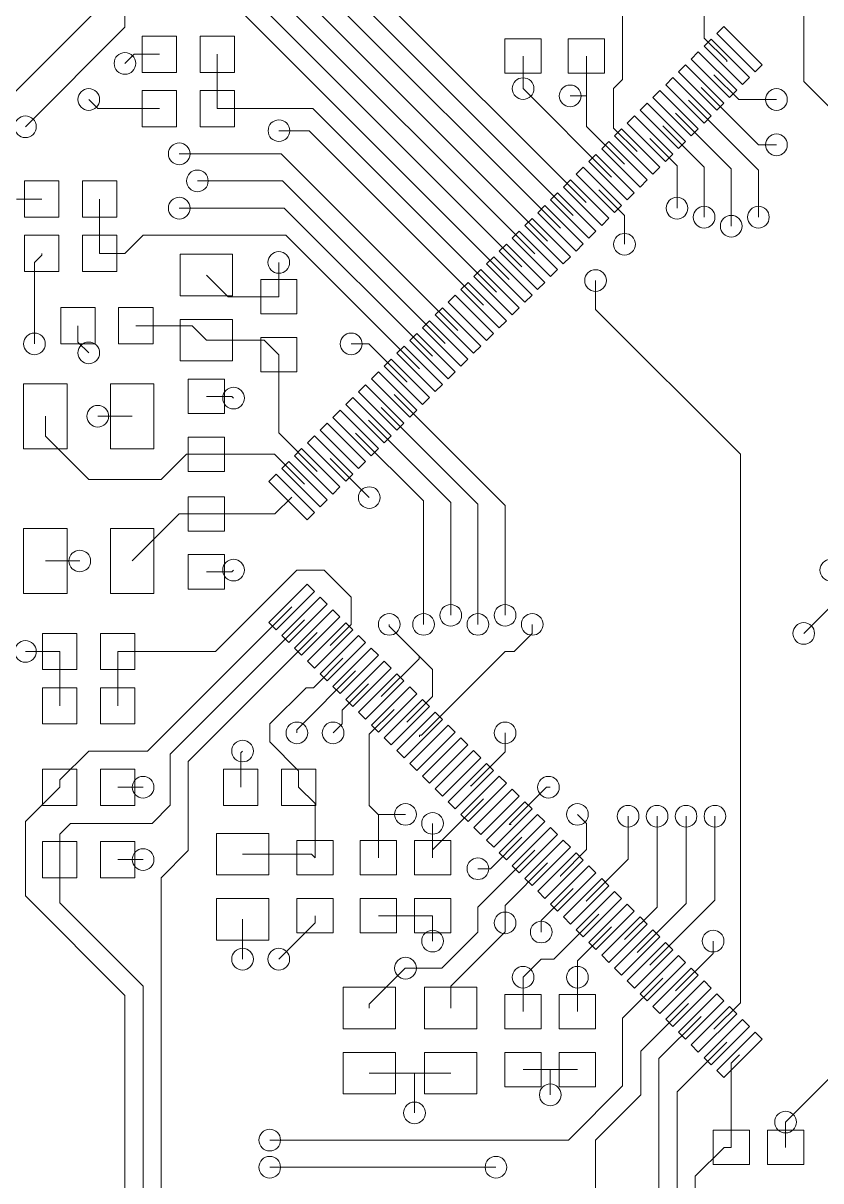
# Model space of a CAD drawing. Header units: millimetres. Extents: x 51948 to 52048, y 44936 to 45059.
# Drawn here: x 51989.82 to 52011.86, y 44960.94 to 44992.93 of the extents above; entities that cross this region are included whole.
import ezdxf

# ---------------------------------------------------------------- set-up
doc = ezdxf.new("R2010")
doc.units = ezdxf.units.MM
doc.layers.get('0').update_dxf_attribs({"linetype": 'CONTINUOUS', "lineweight": 0})

msp = doc.modelspace()

# ---------------------------------------------------------------- linework, layer by layer
for p, q in [((51992.63146, 45000.5715), (51992.63146, 44992.81942)), ((52006.38048, 45000.32004), (52006.38048, 44991.36908)), ((52008.63092, 44992.5197), (52008.63092, 44998.1204)), ((52011.38174, 44991.31828), (52011.38174, 44996.317)), ((51995.43816, 44995.06986), (52003.95224, 44986.55578)), ((51996.17984, 44995.03684), (52004.30784, 44986.90884)), ((51998.63094, 44994.70918), (52005.36956, 44987.97056)), ((51998.13056, 44994.5009), (52005.01396, 44987.6175)), ((51995.48134, 44994.31802), (52003.59918, 44986.20018)), ((52004.6609, 44987.2619), (51997.63018, 44994.29262)), ((52003.24866, 44985.84966), (51995.5296, 44993.56872)), ((51988.63096, 44990.0686), (51991.87962, 44993.31726)), ((51992.63146, 44992.81942), (51989.88064, 44990.0686)), ((52009.17956, 44992.83974), (52008.98398, 44992.64416)), ((52010.23874, 44991.78056), (52009.17956, 44992.83974)), ((51993.10644, 44992.5705), (51993.10644, 44991.56974)), ((51994.0564, 44992.5705), (51993.10644, 44992.5705)), ((51994.0564, 44991.56974), (51994.0564, 44992.5705)), ((51994.70664, 44992.5705), (51994.70664, 44991.56974)), ((51995.6566, 44992.5705), (51994.70664, 44992.5705)), ((51995.6566, 44991.56974), (51995.6566, 44992.5705)), ((52004.13004, 44992.4943), (52003.12928, 44992.4943)), ((52003.12928, 44992.4943), (52003.12928, 44991.54434)), ((52004.13004, 44991.54434), (52004.13004, 44992.4943)), ((52005.8801, 44992.4943), (52004.87934, 44992.4943)), ((52004.87934, 44992.4943), (52004.87934, 44991.54434)), ((52005.8801, 44991.54434), (52005.8801, 44992.4943)), ((52008.82396, 44992.48668), (52008.62838, 44992.2911)), ((52009.25576, 44991.89486), (52008.63092, 44992.5197)), ((52009.88314, 44991.4275), (52008.82396, 44992.48668)), ((52008.98398, 44992.64416), (52010.04316, 44991.58498)), ((52008.62838, 44992.2911), (52009.68756, 44991.23192)), ((51992.88292, 44992.07012), (51992.63146, 44991.81866)), ((51993.58142, 44992.07012), (51992.88292, 44992.07012)), ((51995.18162, 44992.07012), (51995.18162, 44990.56898)), ((52003.62966, 44992.01932), (52003.62966, 44991.12016)), ((52005.37972, 44992.01932), (52005.37972, 44990.9195)), ((52008.4709, 44992.13362), (52008.27532, 44991.93804)), ((52008.27532, 44991.93804), (52009.3345, 44990.87886)), ((52009.53008, 44991.07444), (52008.4709, 44992.13362)), ((52009.25576, 44991.8593), (52009.25576, 44991.89486)), ((51993.10644, 44991.56974), (51994.0564, 44991.56974)), ((51994.70664, 44991.56974), (51995.6566, 44991.56974)), ((52003.12928, 44991.54434), (52004.13004, 44991.54434)), ((52004.87934, 44991.54434), (52005.8801, 44991.54434)), ((52008.11784, 44991.77802), (52007.92226, 44991.58244)), ((52007.92226, 44991.58244), (52008.98144, 44990.52326)), ((52009.17702, 44990.71884), (52008.11784, 44991.77802)), ((52009.5885, 44990.82044), (52008.9027, 44991.50624)), ((52010.04316, 44991.58498), (52010.23874, 44991.78056)), ((52006.38048, 44991.36908), (52006.13156, 44991.12016)), ((52007.76478, 44991.42496), (52007.5692, 44991.22938)), ((52007.5692, 44991.22938), (52008.62838, 44990.1702)), ((52008.82396, 44990.36578), (52007.76478, 44991.42496)), ((52009.68756, 44991.23192), (52009.88314, 44991.4275)), ((52012.88034, 44989.81968), (52011.38174, 44991.31828)), ((51994.0564, 44991.06936), (51993.10644, 44991.06936)), ((51993.10644, 44991.06936), (51993.10644, 44990.0686)), ((51994.0564, 44990.0686), (51994.0564, 44991.06936)), ((51995.6566, 44991.06936), (51994.70664, 44991.06936)), ((51994.70664, 44991.06936), (51994.70664, 44990.0686)), ((51995.6566, 44990.0686), (51995.6566, 44991.06936)), ((52003.62966, 44991.12016), (52006.07314, 44988.67668)), ((52004.93014, 44990.9195), (52005.37972, 44990.9195)), ((52005.37972, 44990.9195), (52005.37972, 44990.07876)), ((52006.13156, 44991.12016), (52006.13156, 44990.03304)), ((52007.41172, 44991.0719), (52007.21614, 44990.87632)), ((52007.21614, 44990.87632), (52008.27532, 44989.81714)), ((52008.4709, 44990.01272), (52007.41172, 44991.0719)), ((52010.13206, 44989.56822), (52008.54964, 44991.15064)), ((52009.3345, 44990.87886), (52009.53008, 44991.07444)), ((51991.88216, 44990.56898), (51991.6307, 44990.82044)), ((51993.58142, 44990.56898), (51991.88216, 44990.56898)), ((51995.18162, 44990.56898), (51997.82068, 44990.56898)), ((51997.82068, 44990.56898), (52002.89306, 44985.4966)), ((52007.05866, 44990.71884), (52006.86308, 44990.52326)), ((52008.11784, 44989.65966), (52007.05866, 44990.71884)), ((52010.12952, 44988.86464), (52008.19658, 44990.79758)), ((52008.98144, 44990.52326), (52009.17702, 44990.71884)), ((52010.6299, 44990.82044), (52009.5885, 44990.82044)), ((52006.70306, 44990.36578), (52006.50748, 44990.1702)), ((52007.76224, 44989.3066), (52006.70306, 44990.36578)), ((52006.86308, 44990.52326), (52007.92226, 44989.46408)), ((52009.38022, 44988.90782), (52007.84352, 44990.44452)), ((52008.62838, 44990.1702), (52008.82396, 44990.36578)), ((51993.10644, 44990.0686), (51994.0564, 44990.0686)), ((51994.70664, 44990.0686), (51995.6566, 44990.0686)), ((51997.72162, 44989.95938), (51996.88596, 44989.95938)), ((52002.54, 44985.141), (51997.72162, 44989.95938)), ((52005.37972, 44990.07876), (52006.42874, 44989.02974)), ((52006.13156, 44990.03304), (52006.7818, 44989.3828)), ((52006.35, 44990.01018), (52006.15442, 44989.8146)), ((52007.40918, 44988.951), (52006.35, 44990.01018)), ((52006.50748, 44990.1702), (52007.56666, 44989.11102)), ((52008.63092, 44988.951), (52007.49046, 44990.09146)), ((52008.27532, 44989.81714), (52008.4709, 44990.01272)), ((52005.99694, 44989.65712), (52005.80136, 44989.46154)), ((52007.05612, 44988.59794), (52005.99694, 44989.65712)), ((52006.15442, 44989.8146), (52007.2136, 44988.75542)), ((52007.88162, 44988.99164), (52007.13486, 44989.7384)), ((52007.92226, 44989.46408), (52008.11784, 44989.65966)), ((51994.13006, 44989.3193), (51996.94692, 44989.3193)), ((51996.94692, 44989.3193), (52001.83134, 44984.43488)), ((52005.64134, 44989.30406), (52005.44576, 44989.10848)), ((52006.70052, 44988.24488), (52005.64134, 44989.30406)), ((52005.80136, 44989.46154), (52006.86054, 44988.40236)), ((52007.56666, 44989.11102), (52007.76224, 44989.3066)), ((52010.6299, 44989.56822), (52010.13206, 44989.56822)), ((52005.29082, 44988.951), (52005.09524, 44988.75542)), ((52006.35, 44987.89182), (52005.29082, 44988.951)), ((52005.44576, 44989.10848), (52006.50494, 44988.0493)), ((52007.2136, 44988.75542), (52007.40918, 44988.951)), ((52007.88162, 44987.81816), (52007.88162, 44988.99164)), ((52008.63092, 44987.56924), (52008.63092, 44988.951)), ((52005.09524, 44988.75542), (52006.15442, 44987.69624)), ((52009.38022, 44987.32032), (52009.38022, 44988.90782)), ((52010.12952, 44987.56924), (52010.12952, 44988.86464)), ((51989.85524, 44988.57), (51989.85524, 44987.56924)), ((51990.8052, 44988.57), (51989.85524, 44988.57)), ((51990.8052, 44987.56924), (51990.8052, 44988.57)), ((51991.45544, 44988.57), (51991.45544, 44987.56924)), ((51992.4054, 44988.57), (51991.45544, 44988.57)), ((51992.4054, 44987.56924), (51992.4054, 44988.57)), ((51994.63044, 44988.57), (51996.98756, 44988.57)), ((51996.98756, 44988.57), (52001.47828, 44984.07928)), ((52004.93776, 44988.59794), (52004.74218, 44988.40236)), ((52004.74218, 44988.40236), (52005.80136, 44987.34318)), ((52005.99694, 44987.53876), (52004.93776, 44988.59794)), ((52006.43128, 44987.61496), (52005.72262, 44988.32362)), ((52006.86054, 44988.40236), (52007.05612, 44988.59794)), ((51990.33022, 44988.06962), (51989.63172, 44988.06962)), ((51991.93042, 44988.06962), (51991.93042, 44986.56848)), ((52004.58216, 44988.24488), (52004.38658, 44988.0493)), ((52004.38658, 44988.0493), (52005.44576, 44986.99012)), ((52005.64134, 44987.1857), (52004.58216, 44988.24488)), ((52006.50494, 44988.0493), (52006.70052, 44988.24488)), ((51994.13006, 44987.81816), (51997.03328, 44987.81816)), ((52001.12522, 44983.72622), (51997.03328, 44987.81816)), ((52004.2291, 44987.88928), (52004.03352, 44987.6937)), ((52004.03352, 44987.6937), (52005.0927, 44986.63452)), ((52005.28828, 44986.8301), (52004.2291, 44987.88928)), ((52006.15442, 44987.69624), (52006.35, 44987.89182)), ((51989.85524, 44987.56924), (51990.8052, 44987.56924)), ((51991.45544, 44987.56924), (51992.4054, 44987.56924)), ((52003.87604, 44987.53622), (52003.68046, 44987.34064)), ((52003.68046, 44987.34064), (52004.73964, 44986.28146)), ((52004.93522, 44986.47704), (52003.87604, 44987.53622)), ((52005.80136, 44987.34318), (52005.99694, 44987.53876)), ((52006.43128, 44986.81994), (52006.43128, 44987.61496)), ((51990.8052, 44987.06886), (51989.85524, 44987.06886)), ((51989.85524, 44987.06886), (51989.85524, 44986.0681)), ((51990.8052, 44986.0681), (51990.8052, 44987.06886)), ((51992.4054, 44987.06886), (51991.45544, 44987.06886)), ((51991.45544, 44987.06886), (51991.45544, 44986.0681)), ((51992.4054, 44986.0681), (51992.4054, 44987.06886)), ((51992.63146, 44986.56848), (51993.13184, 44987.06886)), ((51993.13184, 44987.06886), (51997.079, 44987.06886)), ((51997.079, 44987.06886), (52000.77216, 44983.3757)), ((52003.52044, 44987.18316), (52003.32486, 44986.98758)), ((52004.57962, 44986.12398), (52003.52044, 44987.18316)), ((52005.44576, 44986.99012), (52005.64134, 44987.1857)), ((52003.16738, 44986.82756), (52002.9718, 44986.63198)), ((52004.22656, 44985.76838), (52003.16738, 44986.82756)), ((52003.32486, 44986.98758), (52004.38404, 44985.9284)), ((52005.0927, 44986.63452), (52005.28828, 44986.8301)), ((51990.33022, 44986.52022), (51990.12956, 44986.31956)), ((51990.33022, 44986.56848), (51990.33022, 44986.52022)), ((51991.93042, 44986.56848), (51992.63146, 44986.56848)), ((51995.6058, 44986.54308), (51994.158, 44986.54308)), ((51994.158, 44986.54308), (51994.158, 44985.395)), ((51995.6058, 44985.395), (51995.6058, 44986.54308)), ((52002.81686, 44986.47704), (52002.62128, 44986.28146)), ((52003.87604, 44985.41786), (52002.81686, 44986.47704)), ((52002.9718, 44986.63198), (52004.03098, 44985.5728)), ((52004.73964, 44986.28146), (52004.93522, 44986.47704)), ((51989.85524, 44986.0681), (51990.8052, 44986.0681)), ((51990.12956, 44986.31956), (51990.12956, 44984.06912)), ((51991.45544, 44986.0681), (51992.4054, 44986.0681)), ((51996.88088, 44985.3696), (51996.88088, 44986.31956)), ((52002.46126, 44986.12398), (52002.26568, 44985.9284)), ((52003.52044, 44985.0648), (52002.46126, 44986.12398)), ((52002.62128, 44986.28146), (52003.68046, 44985.22228)), ((52004.38404, 44985.9284), (52004.57962, 44986.12398)), ((51995.48134, 44985.3696), (51994.8819, 44985.96904)), ((51997.38126, 44985.84458), (51996.3805, 44985.84458)), ((51996.3805, 44985.84458), (51996.3805, 44984.89462)), ((51997.38126, 44984.89462), (51997.38126, 44985.84458)), ((52002.1082, 44985.76838), (52001.91262, 44985.5728)), ((52003.16738, 44984.7092), (52002.1082, 44985.76838)), ((52002.26568, 44985.9284), (52003.32486, 44984.86922)), ((52004.03098, 44985.5728), (52004.22656, 44985.76838)), ((52005.63118, 44985.81918), (52005.63118, 44985.01908)), ((52001.91262, 44985.5728), (52002.9718, 44984.51362)), ((51994.158, 44985.395), (51995.6058, 44985.395)), ((51996.88088, 44985.3696), (51995.48134, 44985.3696)), ((52001.75514, 44985.41532), (52001.55956, 44985.21974)), ((52001.55956, 44985.21974), (52002.61874, 44984.16056)), ((52002.81432, 44984.35614), (52001.75514, 44985.41532)), ((52003.68046, 44985.22228), (52003.87604, 44985.41786)), ((51990.856, 44985.06988), (51990.856, 44984.06912)), ((51991.80596, 44985.06988), (51990.856, 44985.06988)), ((51991.80596, 44984.06912), (51991.80596, 44985.06988)), ((51992.4562, 44985.06988), (51992.4562, 44984.06912)), ((51993.40616, 44985.06988), (51992.4562, 44985.06988)), ((51993.40616, 44984.06912), (51993.40616, 44985.06988)), ((51996.3805, 44984.89462), (51997.38126, 44984.89462)), ((52001.39954, 44985.06226), (52001.20396, 44984.86668)), ((52001.20396, 44984.86668), (52002.26314, 44983.8075)), ((52002.45872, 44984.00308), (52001.39954, 44985.06226)), ((52003.32486, 44984.86922), (52003.52044, 44985.0648)), ((52005.63118, 44985.01908), (52009.63168, 44981.01858)), ((51991.33098, 44984.11992), (51991.33098, 44984.5695)), ((51992.93118, 44984.5695), (51994.48312, 44984.5695)), ((51995.6058, 44984.74476), (51994.158, 44984.74476)), ((51994.158, 44984.74476), (51994.158, 44983.59668)), ((51994.48312, 44984.5695), (51994.8819, 44984.17072)), ((51995.6058, 44983.59668), (51995.6058, 44984.74476)), ((52001.04648, 44984.70666), (52000.8509, 44984.51108)), ((52000.8509, 44984.51108), (52001.91008, 44983.4519)), ((52002.10566, 44983.64748), (52001.04648, 44984.70666)), ((52002.9718, 44984.51362), (52003.16738, 44984.7092)), ((51994.8819, 44984.17072), (51996.47956, 44984.17072)), ((51997.38126, 44984.24438), (51996.3805, 44984.24438)), ((51996.3805, 44984.24438), (51996.3805, 44983.29442)), ((51996.47956, 44984.17072), (51996.88088, 44983.7694)), ((51997.38126, 44983.29442), (51997.38126, 44984.24438)), ((52000.69342, 44984.3536), (52000.49784, 44984.15802)), ((52000.49784, 44984.15802), (52001.55702, 44983.09884)), ((52001.7526, 44983.29442), (52000.69342, 44984.3536)), ((52002.61874, 44984.16056), (52002.81432, 44984.35614)), ((51990.856, 44984.06912), (51991.80596, 44984.06912)), ((51991.33098, 44984.11992), (51991.6307, 44983.8202)), ((51992.4562, 44984.06912), (51993.40616, 44984.06912)), ((51998.87986, 44984.06912), (51999.37008, 44984.06912)), ((51999.37008, 44984.06912), (52000.4191, 44983.0201)), ((52000.34036, 44984.00308), (52000.14478, 44983.8075)), ((52001.39954, 44982.9439), (52000.34036, 44984.00308)), ((52002.26314, 44983.8075), (52002.45872, 44984.00308)), ((51994.158, 44983.59668), (51995.6058, 44983.59668)), ((51996.88088, 44983.7694), (51996.88088, 44981.60786)), ((51999.9873, 44983.64748), (51999.79172, 44983.4519)), ((52001.04648, 44982.5883), (51999.9873, 44983.64748)), ((52000.14478, 44983.8075), (52001.20396, 44982.74832)), ((52001.91008, 44983.4519), (52002.10566, 44983.64748)), ((51996.3805, 44983.29442), (51997.38126, 44983.29442)), ((51999.63424, 44983.29442), (51999.43866, 44983.09884)), ((52000.69342, 44982.23524), (51999.63424, 44983.29442)), ((51999.79172, 44983.4519), (52000.8509, 44982.39272)), ((52001.55702, 44983.09884), (52001.7526, 44983.29442)), ((51991.03126, 44982.96676), (51989.83238, 44982.96676)), ((51989.83238, 44982.96676), (51989.83238, 44981.16844)), ((51991.03126, 44981.16844), (51991.03126, 44982.96676)), ((51993.42902, 44982.96676), (51992.23014, 44982.96676)), ((51992.23014, 44982.96676), (51992.23014, 44981.16844)), ((51993.42902, 44981.16844), (51993.42902, 44982.96676)), ((51995.38228, 44983.09376), (51994.38152, 44983.09376)), ((51994.38152, 44983.09376), (51994.38152, 44982.1438)), ((51995.38228, 44982.1438), (51995.38228, 44983.09376)), ((51999.27864, 44982.94136), (51999.08306, 44982.74578)), ((52000.33782, 44981.88218), (51999.27864, 44982.94136)), ((51999.43866, 44983.09884), (52000.49784, 44982.03966)), ((52000.4191, 44983.0201), (52000.42926, 44983.0201)), ((52001.20396, 44982.74832), (52001.39954, 44982.9439)), ((51994.8819, 44982.61878), (51995.58294, 44982.61878)), ((51995.58294, 44982.61878), (51995.6312, 44982.57052)), ((51998.92558, 44982.58576), (51998.73, 44982.39018)), ((51999.98476, 44981.52658), (51998.92558, 44982.58576)), ((51999.08306, 44982.74578), (52000.14224, 44981.6866)), ((52003.13182, 44979.60126), (52000.06604, 44982.66704)), ((52000.8509, 44982.39272), (52001.04648, 44982.5883)), ((51998.57252, 44982.2327), (51998.37694, 44982.03712)), ((51999.6317, 44981.17352), (51998.57252, 44982.2327)), ((51998.73, 44982.39018), (51999.78918, 44981.331)), ((52002.37998, 44979.64444), (51999.71044, 44982.31398)), ((52000.49784, 44982.03966), (52000.69342, 44982.23524)), ((51990.43182, 44982.0676), (51990.43182, 44981.51896)), ((51991.88216, 44982.0676), (51991.87962, 44982.07014)), ((51992.82958, 44982.0676), (51991.88216, 44982.0676)), ((51994.38152, 44982.1438), (51995.38228, 44982.1438)), ((51998.37694, 44982.03712), (51999.43612, 44980.97794)), ((52001.63068, 44979.68508), (51999.35738, 44981.95838)), ((51996.88088, 44981.60786), (51997.9426, 44980.54614)), ((51998.21946, 44981.87964), (51998.02388, 44981.68406)), ((51998.02388, 44981.68406), (51999.08306, 44980.62488)), ((51999.27864, 44980.82046), (51998.21946, 44981.87964)), ((52000.88138, 44979.72826), (51999.00432, 44981.60532)), ((52000.14224, 44981.6866), (52000.33782, 44981.88218)), ((51990.43182, 44981.51896), (51991.6307, 44980.32008)), ((51995.38228, 44981.49356), (51994.38152, 44981.49356)), ((51994.38152, 44981.49356), (51994.38152, 44980.5436)), ((51995.38228, 44980.5436), (51995.38228, 44981.49356)), ((51997.8664, 44981.52658), (51997.67082, 44981.331)), ((51997.67082, 44981.331), (51998.73, 44980.27182)), ((51998.92558, 44980.4674), (51997.8664, 44981.52658)), ((51999.78918, 44981.331), (51999.98476, 44981.52658)), ((51989.83238, 44981.16844), (51991.03126, 44981.16844)), ((51992.23014, 44981.16844), (51993.42902, 44981.16844)), ((51993.62968, 44980.32008), (51994.32818, 44981.01858)), ((51994.32818, 44981.01858), (51994.8819, 44981.01858)), ((51994.8819, 44981.01858), (51996.76404, 44981.01858)), ((51996.76404, 44981.01858), (51997.58954, 44980.19308)), ((51997.5108, 44981.17352), (51997.31522, 44980.97794)), ((51997.31522, 44980.97794), (51998.3744, 44979.91876)), ((51998.56998, 44980.11434), (51997.5108, 44981.17352)), ((51999.43612, 44980.97794), (51999.6317, 44981.17352)), ((52009.63168, 44981.01858), (52009.63168, 44965.85986)), ((51997.15774, 44980.82046), (51996.96216, 44980.62488)), ((51996.96216, 44980.62488), (51998.02134, 44979.5657)), ((51998.21692, 44979.76128), (51997.15774, 44980.82046)), ((51998.2982, 44980.8992), (51998.30074, 44980.8992)), ((51999.3777, 44979.8197), (51998.2982, 44980.8992)), ((51999.08306, 44980.62488), (51999.27864, 44980.82046)), ((51991.6307, 44980.32008), (51993.62968, 44980.32008)), ((51994.38152, 44980.5436), (51995.38228, 44980.5436)), ((51996.80468, 44980.46486), (51996.6091, 44980.26928)), ((51997.86386, 44979.40568), (51996.80468, 44980.46486)), ((51998.73, 44980.27182), (51998.92558, 44980.4674)), ((51996.6091, 44980.26928), (51997.66828, 44979.2101)), ((51998.3744, 44979.91876), (51998.56998, 44980.11434)), ((51995.38228, 44979.8451), (51994.38152, 44979.8451)), ((51994.38152, 44979.8451), (51994.38152, 44978.89514)), ((51995.38228, 44978.89514), (51995.38228, 44979.8451)), ((51996.76912, 44979.37012), (51997.23648, 44979.83748)), ((51998.02134, 44979.5657), (51998.21692, 44979.76128)), ((51999.38024, 44979.8197), (51999.3777, 44979.8197)), ((52000.88138, 44976.31958), (52000.88138, 44979.72826)), ((52001.63068, 44976.5685), (52001.63068, 44979.68508)), ((51994.13006, 44979.37012), (51992.82958, 44978.06964)), ((51994.8819, 44979.37012), (51994.13006, 44979.37012)), ((51994.8819, 44979.37012), (51996.76912, 44979.37012)), ((51997.66828, 44979.2101), (51997.86386, 44979.40568)), ((52002.37998, 44976.31958), (52002.37998, 44979.64444)), ((52003.13182, 44976.5685), (52003.13182, 44979.60126)), ((51991.03126, 44978.9688), (51989.83238, 44978.9688)), ((51989.83238, 44978.9688), (51989.83238, 44977.17048)), ((51991.03126, 44977.17048), (51991.03126, 44978.9688)), ((51993.42902, 44978.9688), (51992.23014, 44978.9688)), ((51992.23014, 44978.9688), (51992.23014, 44977.17048)), ((51993.42902, 44977.17048), (51993.42902, 44978.9688)), ((51994.38152, 44978.89514), (51995.38228, 44978.89514)), ((51990.43182, 44978.06964), (51991.38178, 44978.06964)), ((51995.38228, 44978.2449), (51994.38152, 44978.2449)), ((51994.38152, 44978.2449), (51994.38152, 44977.29494)), ((51995.38228, 44977.29494), (51995.38228, 44978.2449)), ((51994.8819, 44977.76992), (51995.58294, 44977.76992)), ((51995.13082, 44975.57028), (51997.37872, 44977.81818)), ((51995.58294, 44977.76992), (51995.6312, 44977.81818)), ((51997.37872, 44977.81818), (51998.1331, 44977.81818)), ((51998.1331, 44977.81818), (51998.87986, 44977.07142)), ((51997.66828, 44977.42702), (51996.6091, 44976.36784)), ((51997.86386, 44977.23144), (51997.66828, 44977.42702)), ((52011.38174, 44976.07066), (52012.88034, 44977.56926)), ((51989.83238, 44977.17048), (51991.03126, 44977.17048)), ((51992.23014, 44977.17048), (51993.42902, 44977.17048)), ((51994.38152, 44977.29494), (51995.38228, 44977.29494)), ((51996.80468, 44976.17226), (51997.86386, 44977.23144)), ((51993.2563, 44972.81946), (51997.23648, 44976.79964)), ((51998.02134, 44977.07142), (51996.96216, 44976.01224)), ((51997.15774, 44975.81666), (51998.21692, 44976.87584)), ((51998.21692, 44976.87584), (51998.02134, 44977.07142)), ((51998.87986, 44977.07142), (51998.87986, 44976.31958)), ((51998.3744, 44976.71836), (51997.31522, 44975.65918)), ((51997.5108, 44975.4636), (51998.56998, 44976.52278)), ((51998.56998, 44976.52278), (51998.3744, 44976.71836)), ((51993.88114, 44972.73564), (51997.58954, 44976.44404)), ((51996.6091, 44976.36784), (51996.80468, 44976.17226)), ((51998.73, 44976.3653), (51997.67082, 44975.30612)), ((51997.8664, 44975.11054), (51998.92558, 44976.16972)), ((51998.87986, 44976.31958), (51998.2982, 44975.73792)), ((51998.92558, 44976.16972), (51998.73, 44976.3653)), ((51999.93142, 44976.31958), (51999.93142, 44976.26878)), ((51999.93142, 44976.26878), (52000.75692, 44975.44328)), ((52003.88112, 44976.06812), (52003.88112, 44976.31958)), ((51991.30558, 44976.07066), (51990.35562, 44976.07066)), ((51990.35562, 44976.07066), (51990.35562, 44975.0699)), ((51991.30558, 44975.0699), (51991.30558, 44976.07066)), ((51992.90578, 44976.07066), (51991.95582, 44976.07066)), ((51991.95582, 44976.07066), (51991.95582, 44975.0699)), ((51992.90578, 44975.0699), (51992.90578, 44976.07066)), ((51994.38152, 44972.5299), (51997.9426, 44976.09098)), ((51996.96216, 44976.01224), (51997.15774, 44975.81666)), ((51999.08306, 44976.01224), (51998.02388, 44974.95306)), ((51999.27864, 44975.81666), (51999.08306, 44976.01224)), ((52003.38328, 44975.57028), (52003.88112, 44976.06812)), ((52011.38174, 44976.06812), (52011.38174, 44976.07066)), ((51989.88064, 44975.57028), (51990.8306, 44975.57028)), ((51990.8306, 44975.57028), (51990.8306, 44974.81844)), ((51992.4308, 44975.57028), (51995.13082, 44975.57028)), ((51992.4308, 44974.06914), (51992.4308, 44975.57028)), ((51997.31522, 44975.65918), (51997.5108, 44975.4636)), ((51998.21946, 44974.75748), (51999.27864, 44975.81666)), ((51999.43612, 44975.65918), (51998.37694, 44974.6)), ((51999.6317, 44975.4636), (51999.43612, 44975.65918)), ((52000.82296, 44973.26142), (52003.13182, 44975.57028)), ((52003.13182, 44975.57028), (52003.38328, 44975.57028)), ((51997.67082, 44975.30612), (51997.8664, 44975.11054)), ((51997.83592, 44974.56952), (51998.65126, 44975.38486)), ((51998.57252, 44974.40442), (51999.6317, 44975.4636)), ((51999.78918, 44975.30612), (51998.73, 44974.24694)), ((52000.75692, 44975.36962), (51999.71044, 44974.32314)), ((51999.98476, 44975.11054), (51999.78918, 44975.30612)), ((52000.75692, 44975.44328), (52001.1303, 44975.0699)), ((52000.75692, 44975.44328), (52000.75692, 44975.36962)), ((51990.35562, 44975.0699), (51991.30558, 44975.0699)), ((51991.95582, 44975.0699), (51992.90578, 44975.0699)), ((51997.38126, 44973.40874), (51999.00432, 44975.0318)), ((51998.02388, 44974.95306), (51998.21946, 44974.75748)), ((51998.92558, 44974.05136), (51999.98476, 44975.11054)), ((52000.14224, 44974.95052), (51999.08306, 44973.89134)), ((52000.33782, 44974.75494), (52000.14224, 44974.95052)), ((52001.1303, 44975.0699), (52001.1303, 44974.32822)), ((51990.35562, 44974.56952), (51990.35562, 44973.56876)), ((51991.30558, 44974.56952), (51990.35562, 44974.56952)), ((51990.8306, 44974.81844), (51990.8306, 44974.06914)), ((51991.30558, 44973.56876), (51991.30558, 44974.56952)), ((51991.95582, 44974.56952), (51991.95582, 44973.56876)), ((51992.90578, 44974.56952), (51991.95582, 44974.56952)), ((51992.90578, 44973.56876), (51992.90578, 44974.56952)), ((51996.62942, 44973.56622), (51997.63272, 44974.56952)), ((51997.63272, 44974.56952), (51997.83592, 44974.56952)), ((51998.37694, 44974.6), (51998.57252, 44974.40442)), ((51998.63094, 44973.9523), (51999.35738, 44974.67874)), ((51999.27864, 44973.69576), (52000.33782, 44974.75494)), ((52000.49784, 44974.59746), (51999.43866, 44973.53828)), ((52000.69342, 44974.40188), (52000.49784, 44974.59746)), ((51998.73, 44974.24694), (51998.92558, 44974.05136)), ((51999.63424, 44973.3427), (52000.69342, 44974.40188)), ((52000.8509, 44974.2444), (51999.79172, 44973.18522)), ((52001.1303, 44974.32822), (52000.4191, 44973.61702)), ((52001.04648, 44974.04882), (52000.8509, 44974.2444)), ((51998.63094, 44973.56876), (51998.63094, 44973.9523)), ((51999.38024, 44973.28428), (52000.06604, 44973.97008)), ((51999.9873, 44972.98964), (52001.04648, 44974.04882)), ((51999.08306, 44973.89134), (51999.27864, 44973.69576)), ((52001.20396, 44973.8888), (52000.14478, 44972.82962)), ((52000.34036, 44972.63404), (52001.39954, 44973.69322)), ((52001.39954, 44973.69322), (52001.20396, 44973.8888)), ((51990.35562, 44973.56876), (51991.30558, 44973.56876)), ((51991.95582, 44973.56876), (51992.90578, 44973.56876)), ((51996.62942, 44973.07092), (51996.62942, 44973.56622)), ((51997.38126, 44973.31984), (51997.38126, 44973.40874)), ((51998.37948, 44973.31984), (51998.63094, 44973.56876)), ((51999.38024, 44971.31832), (51999.38024, 44973.28428)), ((51999.43866, 44973.53828), (51999.63424, 44973.3427)), ((52001.55702, 44973.53828), (52000.49784, 44972.4791)), ((52000.69342, 44972.28352), (52001.7526, 44973.3427)), ((52001.7526, 44973.3427), (52001.55702, 44973.53828)), ((52003.13182, 44973.31984), (52003.13182, 44972.79406)), ((51997.42952, 44972.27082), (51996.62942, 44973.07092)), ((51999.79172, 44973.18522), (51999.9873, 44972.98964)), ((52000.77216, 44973.21316), (52000.77216, 44973.26142)), ((52000.82296, 44973.26142), (52000.77216, 44973.26142)), ((52001.91008, 44973.18522), (52000.8509, 44972.12604)), ((52001.04648, 44971.93046), (52002.10566, 44972.98964)), ((52002.10566, 44972.98964), (52001.91008, 44973.18522)), ((51990.8306, 44972.01936), (51991.6307, 44972.81946)), ((51991.6307, 44972.81946), (51993.2563, 44972.81946)), ((51993.88114, 44972.73564), (51993.88114, 44971.32086)), ((51995.82932, 44972.76866), (51995.88012, 44972.81946)), ((51995.82932, 44971.8187), (51995.82932, 44972.76866)), ((52000.14478, 44972.82962), (52000.34036, 44972.63404)), ((52002.26314, 44972.82962), (52001.20396, 44971.77044)), ((52001.39954, 44971.57486), (52002.45872, 44972.63404)), ((52003.13182, 44972.79406), (52002.18694, 44971.84918)), ((52002.45872, 44972.63404), (52002.26314, 44972.82962)), ((51990.35562, 44972.31908), (51990.35562, 44971.31832)), ((51991.30558, 44972.31908), (51990.35562, 44972.31908)), ((51991.30558, 44971.31832), (51991.30558, 44972.31908)), ((51991.95582, 44972.31908), (51991.95582, 44971.31832)), ((51992.90578, 44972.31908), (51991.95582, 44972.31908)), ((51992.90578, 44971.31832), (51992.90578, 44972.31908)), ((51994.38152, 44970.06864), (51994.38152, 44972.5299)), ((51995.35434, 44972.31908), (51995.35434, 44971.31832)), ((51996.3043, 44972.31908), (51995.35434, 44972.31908)), ((51996.3043, 44971.31832), (51996.3043, 44972.31908)), ((51996.95454, 44972.31908), (51996.95454, 44971.31832)), ((51997.9045, 44972.31908), (51996.95454, 44972.31908)), ((51997.9045, 44971.31832), (51997.9045, 44972.31908)), ((52000.49784, 44972.4791), (52000.69342, 44972.28352)), ((52002.61874, 44972.47656), (52001.55956, 44971.41738)), ((52002.81432, 44972.28098), (52002.61874, 44972.47656)), ((51990.8306, 44971.8187), (51990.8306, 44972.01936)), ((51997.42952, 44971.8187), (51997.42952, 44972.27082)), ((52000.8509, 44972.12604), (52001.04648, 44971.93046)), ((52001.75514, 44971.2218), (52002.81432, 44972.28098)), ((52002.9718, 44972.1235), (52001.91262, 44971.06432)), ((52003.16738, 44971.92792), (52002.9718, 44972.1235)), ((51989.88064, 44970.86874), (51990.8306, 44971.8187)), ((51992.4308, 44971.8187), (51993.13184, 44971.8187)), ((51997.88164, 44971.36658), (51997.42952, 44971.8187)), ((52001.20396, 44971.77044), (52001.39954, 44971.57486)), ((52002.1082, 44970.86874), (52003.16738, 44971.92792)), ((52002.18694, 44971.84918), (52002.18694, 44971.87458)), ((52003.32486, 44971.7679), (52002.26568, 44970.70872)), ((52003.24866, 44970.78746), (52004.2799, 44971.8187)), ((52003.52044, 44971.57232), (52003.32486, 44971.7679)), ((52004.3307, 44971.8187), (52004.2799, 44971.8187)), ((52004.3307, 44971.8187), (52004.3815, 44971.8187)), ((51997.88164, 44969.87052), (51997.88164, 44971.36658)), ((52001.1303, 44970.08642), (52002.54, 44971.49612)), ((52001.55956, 44971.41738), (52001.75514, 44971.2218)), ((52002.46126, 44970.51314), (52003.52044, 44971.57232)), ((52003.68046, 44971.41484), (52002.62128, 44970.35566)), ((52003.87604, 44971.21926), (52003.68046, 44971.41484)), ((51990.35562, 44971.31832), (51991.30558, 44971.31832)), ((51991.95582, 44971.31832), (51992.90578, 44971.31832)), ((51993.38076, 44970.82048), (51993.88114, 44971.32086)), ((51995.35434, 44971.31832), (51996.3043, 44971.31832)), ((51996.95454, 44971.31832), (51997.9045, 44971.31832)), ((51999.62916, 44971.0694), (51999.38024, 44971.31832)), ((51999.6317, 44971.0694), (51999.62916, 44971.0694)), ((52000.381, 44971.0694), (51999.6317, 44971.0694)), ((51999.6317, 44969.87052), (51999.6317, 44971.0694)), ((52001.91262, 44971.06432), (52002.1082, 44970.86874)), ((52002.81686, 44970.16008), (52003.87604, 44971.21926)), ((52004.03098, 44971.06432), (52002.9718, 44970.00514)), ((52004.22656, 44970.86874), (52004.03098, 44971.06432)), ((52005.1308, 44971.0694), (52005.37972, 44970.82048)), ((51989.88064, 44968.81896), (51989.88064, 44970.86874)), ((51990.8306, 44970.52076), (51991.13032, 44970.82048)), ((51991.13032, 44970.82048), (51993.38076, 44970.82048)), ((52001.1303, 44969.87052), (52001.1303, 44970.82048)), ((52002.26568, 44970.70872), (52002.46126, 44970.51314)), ((52003.16738, 44969.80956), (52004.22656, 44970.86874)), ((52003.24866, 44970.78746), (52003.29946, 44970.78746)), ((52004.38404, 44970.70872), (52003.32486, 44969.64954)), ((52004.57962, 44970.51314), (52004.38404, 44970.70872)), ((52005.37972, 44970.82048), (52005.37972, 44970.09404)), ((52006.53034, 44971.0186), (52006.53034, 44969.82734)), ((52007.33044, 44971.0186), (52007.33044, 44968.50908)), ((52008.13054, 44971.0186), (52008.13054, 44968.60306)), ((52008.93064, 44971.0186), (52008.93064, 44968.6945)), ((51990.8306, 44969.81972), (51990.8306, 44970.52076)), ((51996.60402, 44970.54362), (51995.15622, 44970.54362)), ((51995.15622, 44970.54362), (51995.15622, 44969.39554)), ((51996.60402, 44969.39554), (51996.60402, 44970.54362)), ((52002.7305, 44969.56826), (52003.59918, 44970.43694)), ((52003.52044, 44969.45396), (52004.57962, 44970.51314)), ((51990.35562, 44970.3201), (51990.35562, 44969.31934)), ((51991.30558, 44970.3201), (51990.35562, 44970.3201)), ((51991.30558, 44969.31934), (51991.30558, 44970.3201)), ((51991.95582, 44970.3201), (51991.95582, 44969.31934)), ((51992.90578, 44970.3201), (51991.95582, 44970.3201)), ((51992.90578, 44969.31934), (51992.90578, 44970.3201)), ((51993.62968, 44969.3168), (51994.38152, 44970.06864)), ((51998.38202, 44970.3455), (51997.38126, 44970.3455)), ((51997.38126, 44970.3455), (51997.38126, 44969.39554)), ((51998.38202, 44969.39554), (51998.38202, 44970.3455)), ((52000.13208, 44970.3455), (51999.13132, 44970.3455)), ((51999.13132, 44970.3455), (51999.13132, 44969.39554)), ((52000.13208, 44969.39554), (52000.13208, 44970.3455)), ((52001.63068, 44970.3455), (52000.62992, 44970.3455)), ((52000.62992, 44970.3455), (52000.62992, 44969.39554)), ((52001.1303, 44969.87052), (52001.1303, 44970.08642)), ((52001.63068, 44969.39554), (52001.63068, 44970.3455)), ((52002.37998, 44968.50908), (52003.95224, 44970.08134)), ((52002.62128, 44970.35566), (52002.81686, 44970.16008)), ((52004.73964, 44970.35566), (52003.68046, 44969.29648)), ((52003.87604, 44969.1009), (52004.93522, 44970.16008)), ((52005.37972, 44970.09404), (52004.6609, 44969.37522)), ((52004.93522, 44970.16008), (52004.73964, 44970.35566)), ((51990.8306, 44968.62084), (51990.8306, 44969.81972)), ((51992.4308, 44969.81972), (51993.13184, 44969.81972)), ((51995.88012, 44969.96958), (51997.78258, 44969.96958)), ((51997.78258, 44969.96958), (51997.88164, 44969.87052)), ((52002.9718, 44970.00514), (52003.16738, 44969.80956)), ((52005.0927, 44970.0026), (52004.03352, 44968.94342)), ((52004.2291, 44968.74784), (52005.28828, 44969.80702)), ((52005.28828, 44969.80702), (52005.0927, 44970.0026)), ((52006.53034, 44969.82734), (52005.36956, 44968.66656)), ((52002.37998, 44969.56826), (52002.7305, 44969.56826)), ((52003.13182, 44968.55226), (52004.30784, 44969.72828)), ((52003.32486, 44969.64954), (52003.52044, 44969.45396)), ((52005.44576, 44969.647), (52004.38658, 44968.58782)), ((52004.58216, 44968.39224), (52005.64134, 44969.45142)), ((52005.64134, 44969.45142), (52005.44576, 44969.647)), ((51990.35562, 44969.31934), (51991.30558, 44969.31934)), ((51991.95582, 44969.31934), (51992.90578, 44969.31934)), ((51993.62968, 44948.819), (51993.62968, 44969.3168)), ((51995.15622, 44969.39554), (51996.60402, 44969.39554)), ((51997.38126, 44969.39554), (51998.38202, 44969.39554)), ((51999.13132, 44969.39554), (52000.13208, 44969.39554)), ((52000.62992, 44969.39554), (52001.63068, 44969.39554)), ((52003.68046, 44969.29648), (52003.87604, 44969.1009)), ((52004.6609, 44969.37522), (52004.6609, 44969.34982)), ((52005.80136, 44969.29394), (52004.74218, 44968.23476)), ((52005.99694, 44969.09836), (52005.80136, 44969.29394)), ((51992.63146, 44966.06814), (51989.88064, 44968.81896)), ((52004.03352, 44968.94342), (52004.2291, 44968.74784)), ((52004.13004, 44968.1357), (52005.01396, 44969.01962)), ((52004.93776, 44968.03918), (52005.99694, 44969.09836)), ((52006.15442, 44968.94088), (52005.09524, 44967.8817)), ((52006.35, 44968.7453), (52006.15442, 44968.94088)), ((51993.13184, 44966.3196), (51990.8306, 44968.62084)), ((51996.60402, 44968.7453), (51995.15622, 44968.7453)), ((51995.15622, 44968.7453), (51995.15622, 44967.59722)), ((51996.60402, 44967.59722), (51996.60402, 44968.7453)), ((51998.38202, 44968.7453), (51997.38126, 44968.7453)), ((51997.38126, 44968.7453), (51997.38126, 44967.79534)), ((51998.38202, 44967.79534), (51998.38202, 44968.7453)), ((52000.13208, 44968.7453), (51999.13132, 44968.7453)), ((51999.13132, 44968.7453), (51999.13132, 44967.79534)), ((52000.13208, 44967.79534), (52000.13208, 44968.7453)), ((52001.63068, 44968.7453), (52000.62992, 44968.7453)), ((52000.62992, 44968.7453), (52000.62992, 44967.79534)), ((52001.63068, 44967.79534), (52001.63068, 44968.7453)), ((52002.37998, 44967.8182), (52002.37998, 44968.50908)), ((52003.13182, 44968.06966), (52003.13182, 44968.55226)), ((52004.38658, 44968.58782), (52004.58216, 44968.39224)), ((52005.29082, 44967.68612), (52006.35, 44968.7453)), ((52005.36956, 44968.66656), (52005.37972, 44968.66656)), ((52006.50494, 44968.58782), (52005.44576, 44967.52864)), ((52007.33044, 44968.50908), (52006.42874, 44967.60738)), ((52006.70052, 44968.39224), (52006.50494, 44968.58782)), ((52008.13054, 44968.60306), (52006.7818, 44967.25432)), ((52008.93064, 44968.6945), (52007.13486, 44966.89872)), ((51995.88012, 44968.17126), (51995.88012, 44967.0689)), ((51997.88164, 44968.27032), (51997.88164, 44968.06966)), ((51999.6317, 44968.27032), (52001.1303, 44968.27032)), ((52001.1303, 44968.27032), (52001.1303, 44967.56928)), ((52004.47802, 44967.0689), (52005.72262, 44968.3135)), ((52004.74218, 44968.23476), (52004.93776, 44968.03918)), ((52005.64134, 44967.33306), (52006.70052, 44968.39224)), ((52006.86054, 44968.23476), (52005.80136, 44967.17558)), ((52007.05612, 44968.03918), (52006.86054, 44968.23476)), ((51997.88164, 44968.06966), (51996.88088, 44967.0689)), ((52003.13182, 44967.82074), (52003.13182, 44968.06966)), ((52004.13004, 44967.8182), (52004.13004, 44968.1357)), ((52005.09524, 44967.8817), (52005.29082, 44967.68612)), ((52005.1308, 44967.0181), (52006.07314, 44967.96044)), ((52005.99694, 44966.98), (52007.05612, 44968.03918)), ((52007.2136, 44967.8817), (52006.15442, 44966.82252)), ((52007.40918, 44967.68612), (52007.2136, 44967.8817)), ((51995.15622, 44967.59722), (51996.60402, 44967.59722)), ((51997.38126, 44967.79534), (51998.38202, 44967.79534)), ((51999.13132, 44967.79534), (52000.13208, 44967.79534)), ((52000.62992, 44967.79534), (52001.63068, 44967.79534)), ((52001.38176, 44966.81998), (52002.37998, 44967.8182)), ((52001.63068, 44966.3196), (52003.13182, 44967.82074)), ((52005.44576, 44967.52864), (52005.64134, 44967.33306)), ((52006.35, 44966.62694), (52007.40918, 44967.68612)), ((52007.56666, 44967.5261), (52006.50748, 44966.46692)), ((52007.76224, 44967.33052), (52007.56666, 44967.5261)), ((52008.87984, 44967.56928), (52008.87984, 44967.22892)), ((52006.70306, 44966.27134), (52007.76224, 44967.33052)), ((52008.87984, 44967.22892), (52007.84352, 44966.1926)), ((52003.62966, 44966.56852), (52004.13004, 44967.0689)), ((52004.13004, 44967.0689), (52004.47802, 44967.0689)), ((52005.1308, 44966.56852), (52005.1308, 44967.0181)), ((52005.80136, 44967.17558), (52005.99694, 44966.98)), ((52007.92226, 44967.17304), (52006.86308, 44966.11386)), ((52007.05866, 44965.91828), (52008.11784, 44966.97746)), ((52008.11784, 44966.97746), (52007.92226, 44967.17304)), ((51999.38024, 44965.8243), (52000.37592, 44966.81998)), ((52000.381, 44966.81998), (52000.37592, 44966.81998)), ((52000.37592, 44966.81998), (52000.381, 44966.81998)), ((52000.381, 44966.81998), (52001.38176, 44966.81998)), ((52003.62966, 44965.61856), (52003.62966, 44966.56852)), ((52005.1308, 44965.61856), (52005.1308, 44966.56852)), ((52006.15442, 44966.82252), (52006.35, 44966.62694)), ((52008.27532, 44966.81998), (52007.21614, 44965.7608)), ((52007.41172, 44965.56522), (52008.4709, 44966.6244)), ((52008.4709, 44966.6244), (52008.27532, 44966.81998)), ((51993.13184, 44946.31964), (51993.13184, 44966.3196)), ((52000.10414, 44966.29166), (51998.65634, 44966.29166)), ((51998.65634, 44966.29166), (51998.65634, 44965.14358)), ((52000.10414, 44965.14358), (52000.10414, 44966.29166)), ((52002.35458, 44966.29166), (52000.90678, 44966.29166)), ((52000.90678, 44966.29166), (52000.90678, 44965.14358)), ((52001.63068, 44965.71762), (52001.63068, 44966.3196)), ((52002.35458, 44965.14358), (52002.35458, 44966.29166)), ((52006.38048, 44965.43568), (52007.49046, 44966.54566)), ((52006.50748, 44966.46692), (52006.70306, 44966.27134)), ((52008.62838, 44966.46692), (52007.5692, 44965.40774)), ((52007.76478, 44965.21216), (52008.82396, 44966.27134)), ((52008.82396, 44966.27134), (52008.62838, 44966.46692)), ((51992.63146, 44946.06818), (51992.63146, 44966.06814)), ((52004.13004, 44966.09354), (52003.12928, 44966.09354)), ((52003.12928, 44966.09354), (52003.12928, 44965.14358)), ((52004.13004, 44965.14358), (52004.13004, 44966.09354)), ((52005.63118, 44966.09354), (52004.63042, 44966.09354)), ((52004.63042, 44966.09354), (52004.63042, 44965.14358)), ((52005.63118, 44965.14358), (52005.63118, 44966.09354)), ((52006.86308, 44966.11386), (52007.05866, 44965.91828)), ((52008.98144, 44966.11386), (52007.92226, 44965.05468)), ((52008.11784, 44964.8591), (52009.17702, 44965.91828)), ((52009.17702, 44965.91828), (52008.98144, 44966.11386)), ((51999.38024, 44965.71762), (51999.38024, 44965.8243)), ((52006.88086, 44964.52382), (52008.19658, 44965.83954)), ((52007.21614, 44965.7608), (52007.41172, 44965.56522)), ((52009.3345, 44965.75826), (52008.27532, 44964.69908)), ((52009.63168, 44965.85986), (52008.9027, 44965.13088)), ((52009.53008, 44965.56268), (52009.3345, 44965.75826)), ((52006.38048, 44963.56878), (52006.38048, 44965.43568)), ((52008.5471, 44965.48648), (52007.38124, 44964.32062)), ((52007.5692, 44965.40774), (52007.76478, 44965.21216)), ((52008.4709, 44964.5035), (52009.53008, 44965.56268)), ((52008.54964, 44965.48648), (52008.5471, 44965.48648)), ((52009.68756, 44965.4052), (52008.62838, 44964.34602)), ((52009.88314, 44965.20962), (52009.68756, 44965.4052)), ((51998.65634, 44965.14358), (52000.10414, 44965.14358)), ((52000.90678, 44965.14358), (52002.35458, 44965.14358)), ((52003.12928, 44965.14358), (52004.13004, 44965.14358)), ((52004.63042, 44965.14358), (52005.63118, 44965.14358)), ((52007.92226, 44965.05468), (52008.11784, 44964.8591)), ((52008.82396, 44964.15044), (52009.88314, 44965.20962)), ((52010.04316, 44965.05214), (52008.98398, 44963.99296)), ((52010.23874, 44964.85656), (52010.04316, 44965.05214)), ((52007.88416, 44963.40368), (52009.25576, 44964.77782)), ((52008.27532, 44964.69908), (52008.4709, 44964.5035)), ((52009.17956, 44963.79738), (52010.23874, 44964.85656)), ((52000.10414, 44964.49334), (51998.65634, 44964.49334)), ((51998.65634, 44964.49334), (51998.65634, 44963.34526)), ((52000.10414, 44963.34526), (52000.10414, 44964.49334)), ((52002.35458, 44964.49334), (52000.90678, 44964.49334)), ((52000.90678, 44964.49334), (52000.90678, 44963.34526)), ((52002.35458, 44963.34526), (52002.35458, 44964.49334)), ((52004.13004, 44964.49334), (52003.12928, 44964.49334)), ((52003.12928, 44964.49334), (52003.12928, 44963.54338)), ((52004.13004, 44963.54338), (52004.13004, 44964.49334)), ((52005.63118, 44964.49334), (52004.63042, 44964.49334)), ((52004.63042, 44964.49334), (52004.63042, 44963.54338)), ((52005.63118, 44963.54338), (52005.63118, 44964.49334)), ((52006.88086, 44963.31986), (52006.88086, 44964.52382)), ((52007.38124, 44964.32062), (52007.38124, 44955.81924)), ((52008.62838, 44964.34602), (52008.82396, 44964.15044)), ((52009.38022, 44964.19362), (52009.61136, 44964.42476)), ((52012.6492, 44964.33586), (52010.88136, 44962.56802)), ((52004.3815, 44964.01836), (52003.62966, 44964.01836)), ((52005.1308, 44964.01836), (52004.3815, 44964.01836)), ((52004.3815, 44964.01836), (52004.3815, 44963.31986)), ((52008.98398, 44963.99296), (52009.17956, 44963.79738)), ((52009.38022, 44961.86952), (52009.38022, 44964.19362)), ((51999.38024, 44963.9193), (52000.62992, 44963.9193)), ((52000.62992, 44963.9193), (52001.63068, 44963.9193)), ((52000.62992, 44963.9193), (52000.62992, 44962.81948)), ((52003.12928, 44963.54338), (52004.13004, 44963.54338)), ((52004.63042, 44963.54338), (52005.63118, 44963.54338)), ((52004.88188, 44962.07018), (52006.38048, 44963.56878)), ((52007.88416, 44956.31708), (52007.88416, 44963.40368)), ((51998.65634, 44963.34526), (52000.10414, 44963.34526)), ((52000.90678, 44963.34526), (52002.35458, 44963.34526)), ((52005.63118, 44962.07018), (52006.88086, 44963.31986)), ((52010.88136, 44961.86952), (52010.88136, 44962.56802)), ((51996.62942, 44962.07018), (52004.88188, 44962.07018)), ((52005.63118, 44959.61908), (52005.63118, 44962.07018)), ((52009.8806, 44962.3445), (52008.87984, 44962.3445)), ((52008.87984, 44962.3445), (52008.87984, 44961.39454)), ((52009.8806, 44961.39454), (52009.8806, 44962.3445)), ((52011.38174, 44962.3445), (52010.38098, 44962.3445)), ((52010.38098, 44962.3445), (52010.38098, 44961.39454)), ((52011.38174, 44961.39454), (52011.38174, 44962.3445)), ((52009.1821, 44961.86952), (52008.382, 44961.06942)), ((52009.38022, 44961.86952), (52009.1821, 44961.86952)), ((52002.88036, 44961.31834), (51996.62942, 44961.31834)), ((52008.87984, 44961.39454), (52009.8806, 44961.39454)), ((52010.38098, 44961.39454), (52011.38174, 44961.39454)), ((52008.382, 44957.32038), (52008.382, 44961.06942))]:
    msp.add_line(p, q)
for centre in [(51992.63146, 44991.81866), (52003.62966, 44991.12016), (52004.93014, 44990.9195), (51991.6307, 44990.82044), (52010.6299, 44990.82044), (51989.88064, 44990.0686), (51996.88596, 44989.95938), (51994.13006, 44989.3193), (52010.6299, 44989.56822), (51994.63044, 44988.57), (51994.13006, 44987.81816), (52007.88162, 44987.81816), (52008.63092, 44987.56924), (52010.12952, 44987.56924), (52009.38022, 44987.32032), (52006.43128, 44986.81994), (51996.88088, 44986.31956), (52005.63118, 44985.81918), (51990.12956, 44984.06912), (51998.87986, 44984.06912), (51991.6307, 44983.8202), (51995.6312, 44982.57052), (51991.87962, 44982.07014), (51999.38024, 44979.8197), (51991.38178, 44978.06964), (51995.6312, 44977.81818), (52012.13104, 44977.81818), (52001.63068, 44976.5685), (52003.13182, 44976.5685), (51999.93142, 44976.31958), (52000.88138, 44976.31958), (52002.37998, 44976.31958), (52003.88112, 44976.31958), (52011.38174, 44976.06812), (51989.88064, 44975.57028), (51997.38126, 44973.31984), (51998.37948, 44973.31984), (52003.13182, 44973.31984), (51995.88012, 44972.81946), (51993.13184, 44971.8187), (52004.3307, 44971.8187), (52000.381, 44971.0694), (52005.1308, 44971.0694), (52001.1303, 44970.82048), (52006.53034, 44971.0186), (52007.33044, 44971.0186), (52008.13054, 44971.0186), (52008.93064, 44971.0186), (51993.13184, 44969.81972), (52002.37998, 44969.56826), (52003.13182, 44968.06966), (52001.1303, 44967.56928), (52004.13004, 44967.8182), (52008.87984, 44967.56928), (51995.88012, 44967.0689), (51996.88088, 44967.0689), (52000.381, 44966.81998), (52003.62966, 44966.56852), (52005.1308, 44966.56852), (52004.3815, 44963.31986), (52000.62992, 44962.81948), (52010.88136, 44962.56802), (51996.62942, 44962.07018), (51996.62942, 44961.31834), (52002.88036, 44961.31834)]:
    msp.add_circle(centre, 0.29972)

doc.saveas('drawing.dxf')
